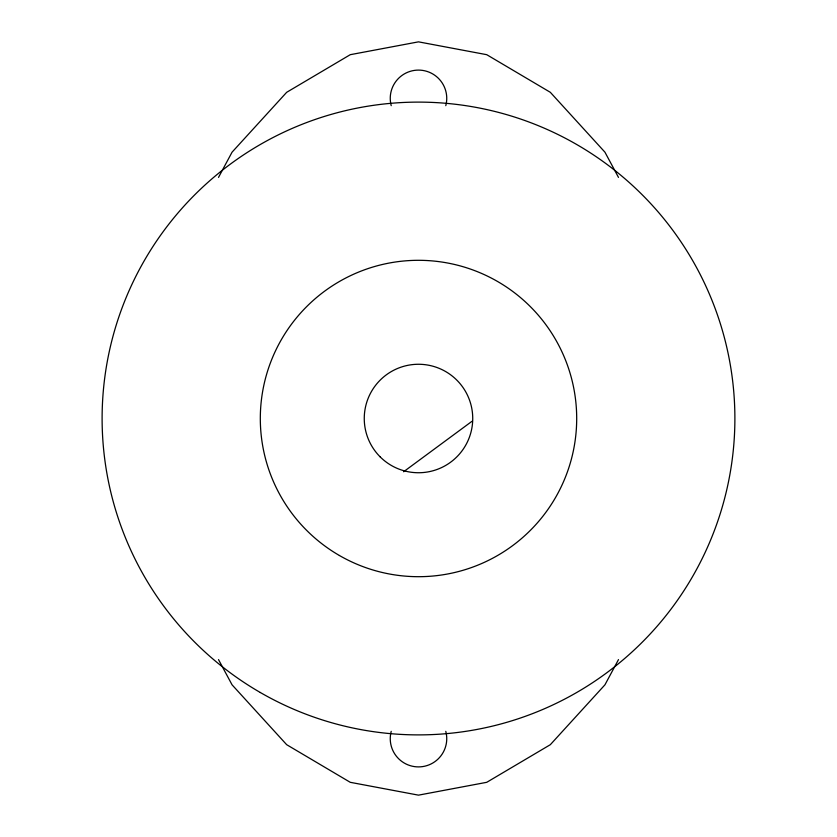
<?xml version="1.0" encoding="UTF-8"?>
<svg xmlns="http://www.w3.org/2000/svg" width="837" height="837" viewBox="0 0 837 837"><rect width="100%" height="100%" fill="white"/><g stroke="black" fill="none" stroke-linecap="round" stroke-linejoin="round"><path stroke-width="1.26" d="M218.509 177.402L232.069 152.167L286.672 92.311L350.264 54.687L418.5 41.85L486.736 54.687L550.327 92.311L604.931 152.167L618.491 177.402M618.491 659.598L604.931 684.833L550.327 744.689L486.736 782.313L418.5 795.15L350.264 782.313L286.672 744.689L232.069 684.833L218.509 659.598M403.601 471.754L471.963 421.314M445.786 731.339A28.249 28.249 0 0 1 418.5 766.901A28.249 28.249 0 0 1 391.214 731.339M391.214 105.661A28.249 28.249 0 0 1 418.5 70.099A28.249 28.249 0 0 1 445.786 105.661M380.144 456.856A54.238 54.238 0 0 0 470.886 432.541A54.238 54.238 0 0 0 404.459 366.114A54.238 54.238 0 0 0 380.144 456.856M260.307 692.502A316.386 316.386 0 0 0 734.886 418.5A316.386 316.386 0 0 0 260.307 144.498A316.386 316.386 0 0 0 260.307 692.502M339.403 555.496A158.193 158.193 0 0 0 576.693 418.5A158.193 158.193 0 0 0 339.403 281.504A158.193 158.193 0 0 0 339.403 555.496"/></g></svg>
